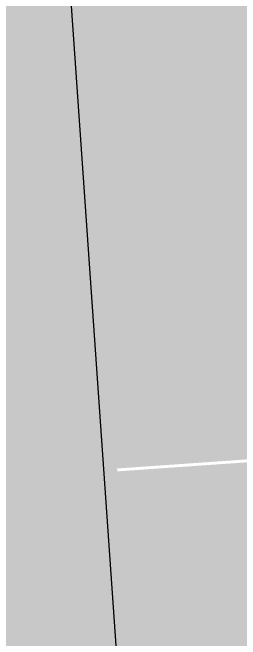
# Model space of a CAD drawing. Header units: millimetres. Extents: x 833941507 to 1669051331, y 817666127 to 1636299673.
# Drawn here: x 834645754 to 834657364, y 818005507 to 818037434 of the extents above; entities that cross this region are included whole.
import ezdxf

# ---------------------------------------------------------------- set-up
doc = ezdxf.new("R2010")
doc.units = ezdxf.units.MM
doc.header["$LTSCALE"] = 3
doc.layers.get('Defpoints').update_dxf_attribs({"color": 32})
doc.layers.add('UAJ-23FLOR-h', color=251, linetype='Continuous', lineweight=9)

# ---------------------------------------------------------------- blocks, each defined once
blk = doc.blocks.new('GBP-LTC-LB01')
at = {"layer": 'UAJ-23FLOR-h'}
h = blk.add_hatch(dxfattribs=at)
h.set_pattern_fill('EARTH,_O', color=256, scale=180, angle=45.00000010501341)
h.set_pattern_definition([(45.00000010501341, (-1082349.699177861, 54794.90315568447), (-2.96267069188616e-06, 1616.446101792448), [1143, -1143]), (45.00000010501341, (-1082652.782822503, 55097.98679921505), (-2.96267069188616e-06, 1616.446101792448), [1143, -1143]), (45.00000010501341, (-1082955.866467144, 55401.07044274564), (-2.96267069188616e-06, 1616.446101792448), [1143, -1143]), (135.0000001050134, (-1082955.866467515, 55603.12620546969), (-1616.446101792448, -2.96267069188616e-06), [1143, -1143]), (135.0000001050134, (-1082652.782823984, 55906.20985011128), (-1616.446101792448, -2.96267069188616e-06), [1143, -1143]), (135.0000001050134, (-1082349.699180454, 56209.29349475286), (-1616.446101792448, -2.96267069188616e-06), [1143, -1143])])
h.paths.add_polyline_path([(834669469.2548146, 818015499.1701102), (834651080.8176275, 818014213.7929552), (834651091.333055, 818014066.030459), (834669479.7621983, 818015351.5226754)], flags=16)
edge = h.paths.add_edge_path()
edge.add_arc((834611763.613195, 818123015.0723449), 22001.28373588376, 94.00071865262937, 118.6886834190998)
edge.add_line((834601201.8916234, 818142315.5004095), (834593918.3367147, 818141228.3801512))
edge.add_arc((834611768.400262, 818123014.0298539), 25502.69251264854, 93.99715914630349, 134.4212748451599, ccw=False)
edge.add_line((834609990.6837641, 818148454.6872638), (834618164.3568528, 818149025.8389109))
edge.add_line((834618164.3568528, 818149025.8389109), (834618408.292444, 818145534.9100552))
edge.add_line((834618408.292444, 818145534.9100552), (834616365.4114578, 818145392.1596863))
edge.add_line((834616365.4114578, 818145392.1596863), (834616609.385029, 818141900.6873076))
edge.add_line((834616609.385029, 818141900.6873076), (834611621.5474902, 818141552.1522465))
edge.add_line((834611621.5474902, 818141552.1522465), (834611377.6128702, 818145043.0672039))
edge.add_line((834611377.6128702, 818145043.0672039), (834610228.6059371, 818144962.7428077))
h.paths.add_polyline_path([(834673232.9366938, 818197365.8783082), (834607546.4897544, 818192773.8917836), (834599172.4998745, 818174435.3001034), (834588349.0999149, 818152374.5000834), (834578621.5499489, 818133890.6500655), (834568418.2999822, 818115665.3000468), (834556456.700019, 818095618.300025), (834546606.4000474, 818080041.600007), (834532219.3000866, 818058623.7499806), (834523692.1501086, 818046595.7499651), (834515683.5001286, 818035708.4999502), (834508244.2001468, 818025929.8999366), (834500656.3001646, 818016266.0999228), (834489786.8001888, 818002934.0999027), (834483448.3002025, 817995421.2998908), (834478637.6002128, 817989841.6998823), (834458453.7502539, 817967379.2998452), (834441506.4997879, 817949096.357832), (834383075.7479855, 817886437.0757562), (834482026.687943, 817893354.5055006), (834551919.0356153, 817920008.6018127), (834634905.1297382, 817930637.1330649), (834634022.9972101, 817939309.3515325), (834633770.0685325, 817941795.8857912), (834633577.6912351, 817943687.0236263), (834508697.0405153, 817930983.6118022), (834507053.464672, 817930191.4384525), (834506409.4608335, 817939426.9553951), (834507656.9383341, 817945566.7269546), (834503417.0808368, 818006767.0327235), (834503064.3680854, 818011762.6720035), (834514052.9096247, 818025791.9353799), (834520784.6504849, 818034889.3491884), (834526318.8615147, 818042436.9444461), (834532381.6860782, 818050705.6283545), (834536345.7196504, 818056472.6778568), (834542258.4127678, 818065225.6191521), (834550405.86193, 818077286.9078631), (834561578.9964366, 818095001.9633045), (834574522.6610527, 818117080.0346472), (834587768.8781933, 818140310.2095475), (834609774.1305691, 818143594.9757913), (834610001.9653326, 818140335.8947712), (834634252.5395212, 818142031.4686226), (834636806.8958616, 818105492.469254), (834642791.4816118, 818105913.7478601), (834646278.5594581, 818056032.5832597), (834640293.170484, 818055614.1586573), (834643382.3380679, 818011424.9081372), (834641138.4146172, 818011267.9554363), (834645775.7848747, 817944927.8676329), (834639048.3570181, 817944243.5239328), (834640362.1165634, 817931328.1108725), (834651070.3910474, 817932706.91456), (834650587.6677916, 817936476.1291044), (834685105.7378002, 817940896.8578628), (834685588.4610578, 817937127.6433052), (834691373.7890701, 817937868.5701854)])

msp = doc.modelspace()

# ---------------------------------------------------------------- linework, layer by layer
at = {"layer": 'Defpoints', "color": 2}
msp.add_lwpolyline([(834637756.9723783, 818194850.277431), (834652630.7458152, 817982087.1647725), (834493384.6671164, 817970954.7576578), (834478510.9016924, 818183717.7556958)], close=True, dxfattribs=at)

# ---------------------------------------------------------------- block references
msp.add_blockref('GBP-LTC-LB01', (0, 0))

doc.saveas('drawing.dxf')
